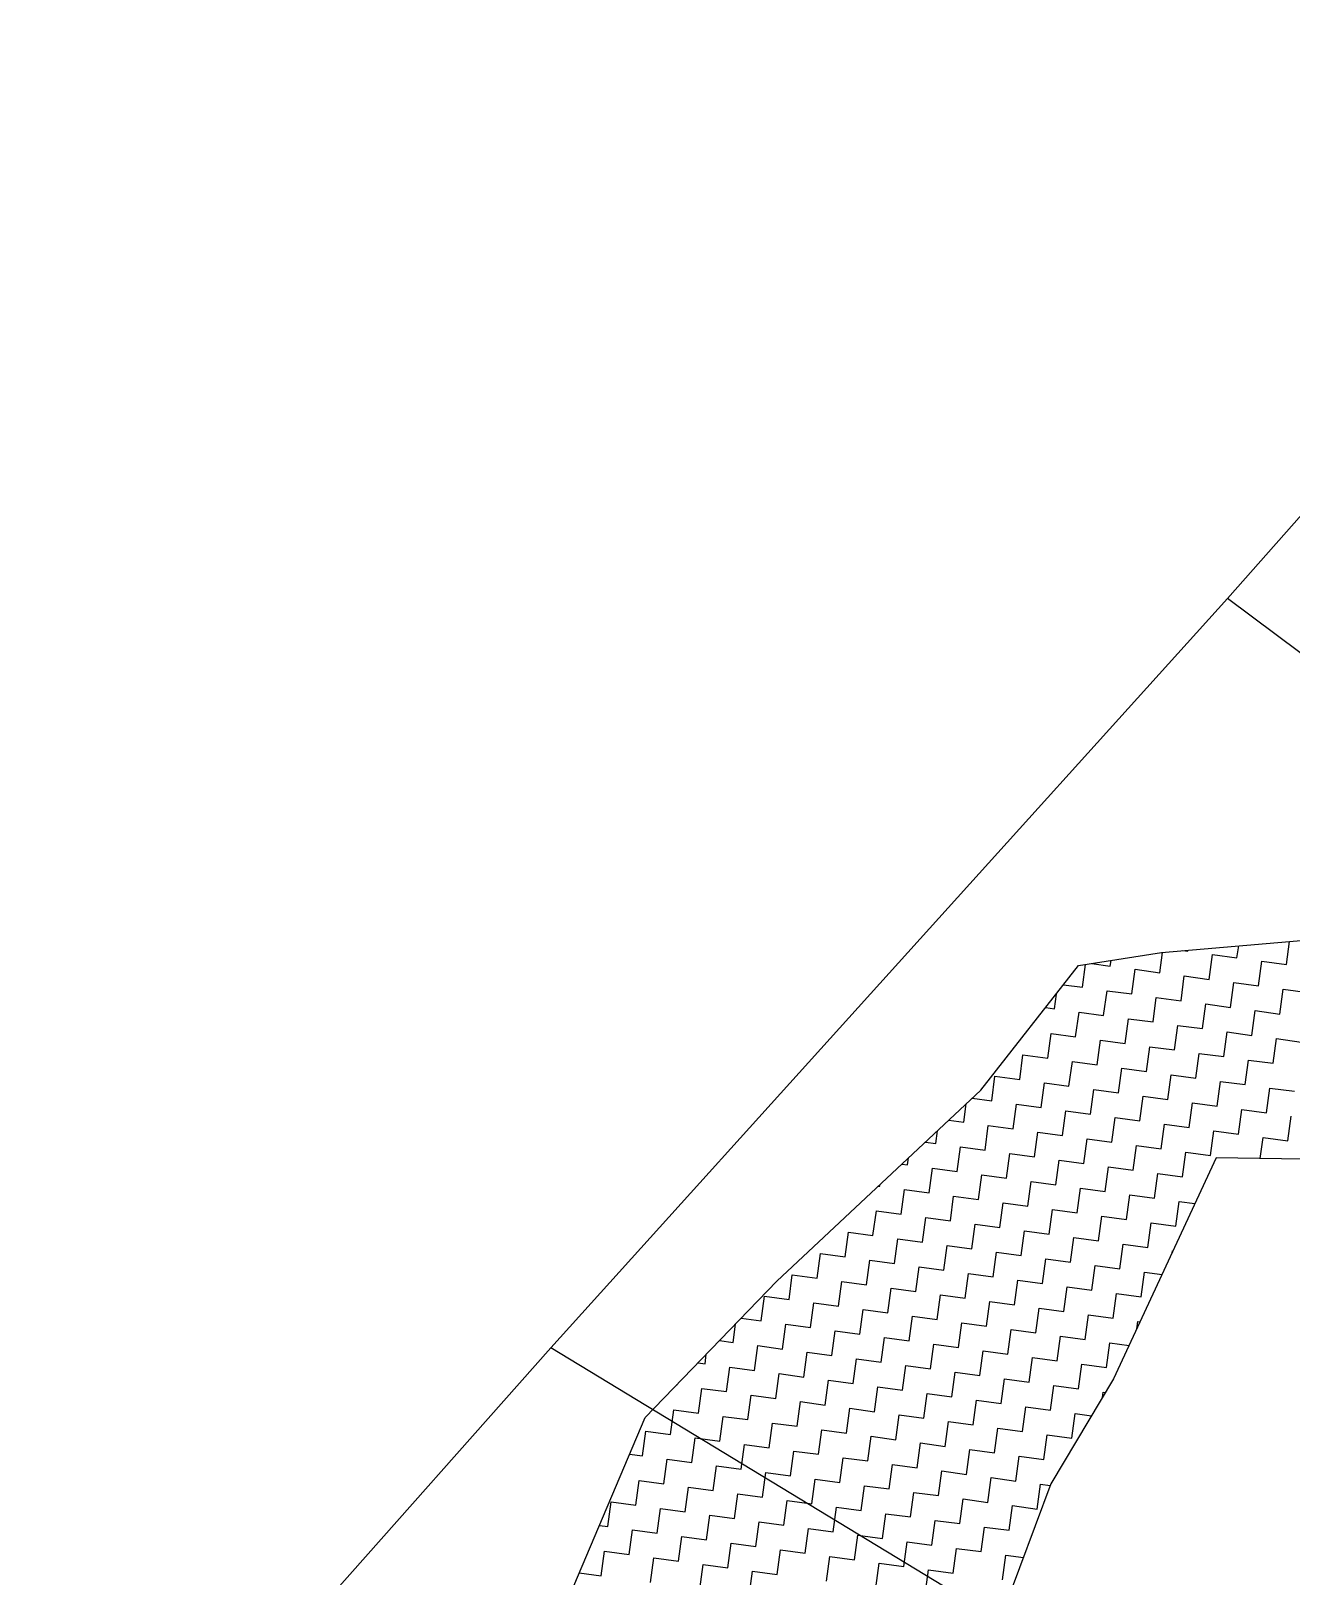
# Model space of a CAD drawing. Header units: metres. Extents: x 291974 to 293244, y 2020596 to 2023640.
# Drawn here: x 292166.8 to 292293.3, y 2021827.1 to 2021982.2 of the extents above; entities that cross this region are included whole.
import ezdxf

# ---------------------------------------------------------------- set-up
doc = ezdxf.new("R2010")
doc.units = ezdxf.units.M
doc.header["$MEASUREMENT"] = 0
for name, color, linetype in [('POLY_HATCH', 12, 'Continuous'), ('POLY_PARCEL', 6, 'Continuous'), ('V_BOUND_LINE', 7, 'Continuous')]:
    doc.layers.add(name, color=color, linetype=linetype)

msp = doc.modelspace()

# ---------------------------------------------------------------- linework, layer by layer
at = {"layer": 'POLY_HATCH'}
for p, q in [((292280.27, 2021889.66), (292295.08, 2021890.92)), ((292271.96, 2021888.34), (292280.27, 2021889.66)), ((292262.14, 2021875.85), (292271.96, 2021888.34)), ((292241.66, 2021856.66), (292262.14, 2021875.85)), ((292285.78, 2021869.05), (292275.47, 2021846.86)), ((292306.08, 2021868.75), (292285.78, 2021869.05)), ((292228.43, 2021842.99), (292241.66, 2021856.66)), ((292275.47, 2021846.86), (292269.17, 2021836.33)), ((292221.27, 2021826.08), (292228.43, 2021842.99)), ((292269.17, 2021836.33), (292260.24, 2021812.34))]:
    msp.add_line(p, q, dxfattribs=at)
at = {"layer": 'POLY_HATCH', "linetype": 'Continuous'}
for p, q in [((292292.82, 2021888.44), (292293.13, 2021890.75)), ((292275.14, 2021888.3), (292275.22, 2021888.86)), ((292280.1, 2021887.63), (292280.37, 2021889.67)), ((292282.42, 2021889.84), (292282.91, 2021889.78)), ((292282.91, 2021889.78), (292282.92, 2021889.88)), ((292285.05, 2021886.96), (292285.39, 2021889.44)), ((292285.39, 2021889.44), (292287.86, 2021889.11)), ((292287.86, 2021889.11), (292288.03, 2021890.32)), ((292290.01, 2021886.3), (292290.34, 2021888.77)), ((292290.34, 2021888.77), (292292.82, 2021888.44)), ((292272.33, 2021886.16), (292272.64, 2021888.45)), ((292273.28, 2021888.55), (292275.14, 2021888.3)), ((292277.29, 2021885.49), (292277.62, 2021887.97)), ((292277.62, 2021887.97), (292280.1, 2021887.63)), ((292282.24, 2021884.82), (292282.57, 2021887.3)), ((292282.57, 2021887.3), (292285.05, 2021886.96)), ((292270.45, 2021886.41), (292272.33, 2021886.16)), ((292274.47, 2021883.34), (292274.81, 2021885.82)), ((292274.81, 2021885.82), (292277.29, 2021885.49)), ((292287.2, 2021884.15), (292287.53, 2021886.63)), ((292287.53, 2021886.63), (292290.01, 2021886.3)), ((292292.15, 2021883.48), (292292.49, 2021885.96)), ((292292.49, 2021885.96), (292294.96, 2021885.63)), ((292268.65, 2021884.13), (292269.52, 2021884.01)), ((292269.52, 2021884.01), (292269.72, 2021885.48)), ((292279.43, 2021882.68), (292279.76, 2021885.15)), ((292279.76, 2021885.15), (292282.24, 2021884.82)), ((292284.38, 2021882.01), (292284.72, 2021884.49)), ((292284.72, 2021884.49), (292287.2, 2021884.15)), ((292271.66, 2021881.2), (292272, 2021883.68)), ((292272, 2021883.68), (292274.47, 2021883.34)), ((292276.62, 2021880.53), (292276.95, 2021883.01)), ((292276.95, 2021883.01), (292279.43, 2021882.68)), ((292289.34, 2021881.34), (292289.67, 2021883.82)), ((292289.67, 2021883.82), (292292.15, 2021883.48)), ((292268.85, 2021879.06), (292269.19, 2021881.54)), ((292269.19, 2021881.54), (292271.66, 2021881.2)), ((292281.57, 2021879.87), (292281.91, 2021882.34)), ((292281.91, 2021882.34), (292284.38, 2021882.01)), ((292286.53, 2021879.2), (292286.86, 2021881.68)), ((292286.86, 2021881.68), (292289.34, 2021881.34)), ((292273.81, 2021878.39), (292274.14, 2021880.87)), ((292274.14, 2021880.87), (292276.62, 2021880.53)), ((292278.76, 2021877.72), (292279.1, 2021880.2)), ((292279.1, 2021880.2), (292281.57, 2021879.87)), ((292283.72, 2021877.05), (292284.05, 2021879.53)), ((292284.05, 2021879.53), (292286.53, 2021879.2)), ((292291.48, 2021878.53), (292291.82, 2021881.01)), ((292291.82, 2021881.01), (292294.29, 2021880.67)), ((292266.04, 2021876.91), (292266.37, 2021879.39)), ((292266.37, 2021879.39), (292268.85, 2021879.06)), ((292270.99, 2021876.25), (292271.33, 2021878.72)), ((292271.33, 2021878.72), (292273.81, 2021878.39)), ((292275.95, 2021875.58), (292276.28, 2021878.06)), ((292276.28, 2021878.06), (292278.76, 2021877.72)), ((292288.67, 2021876.39), (292289.01, 2021878.86)), ((292289.01, 2021878.86), (292291.48, 2021878.53)), ((292263.23, 2021874.77), (292263.56, 2021877.25)), ((292263.56, 2021877.25), (292266.04, 2021876.91)), ((292268.18, 2021874.1), (292268.52, 2021876.58)), ((292268.52, 2021876.58), (292270.99, 2021876.25)), ((292280.91, 2021874.91), (292281.24, 2021877.39)), ((292281.24, 2021877.39), (292283.72, 2021877.05)), ((292285.86, 2021874.24), (292286.19, 2021876.72)), ((292286.19, 2021876.72), (292288.67, 2021876.39)), ((292261.28, 2021875.03), (292263.23, 2021874.77)), ((292273.14, 2021873.43), (292273.47, 2021875.91)), ((292273.47, 2021875.91), (292275.95, 2021875.58)), ((292278.09, 2021872.77), (292278.43, 2021875.24)), ((292278.43, 2021875.24), (292280.91, 2021874.91)), ((292290.82, 2021873.57), (292291.15, 2021876.05)), ((292291.15, 2021876.05), (292293.63, 2021875.72)), ((292260.42, 2021872.63), (292260.66, 2021874.46)), ((292265.37, 2021871.96), (292265.71, 2021874.44)), ((292265.71, 2021874.44), (292268.18, 2021874.1)), ((292270.33, 2021871.29), (292270.66, 2021873.77)), ((292270.66, 2021873.77), (292273.14, 2021873.43)), ((292283.05, 2021872.1), (292283.38, 2021874.58)), ((292283.38, 2021874.58), (292285.86, 2021874.24)), ((292288, 2021871.43), (292288.34, 2021873.91)), ((292288.34, 2021873.91), (292290.82, 2021873.57)), ((292257.61, 2021870.48), (292257.78, 2021871.75)), ((292258.92, 2021872.83), (292260.42, 2021872.63)), ((292262.56, 2021869.82), (292262.89, 2021872.29)), ((292262.89, 2021872.29), (292265.37, 2021871.96)), ((292275.28, 2021870.62), (292275.62, 2021873.1)), ((292275.62, 2021873.1), (292278.09, 2021872.77)), ((292280.24, 2021869.96), (292280.57, 2021872.43)), ((292280.57, 2021872.43), (292283.05, 2021872.1)), ((292285.19, 2021869.29), (292285.53, 2021871.76)), ((292285.53, 2021871.76), (292288, 2021871.43)), ((292292.96, 2021870.76), (292293.29, 2021873.24)), ((292256.57, 2021870.62), (292257.61, 2021870.48)), ((292267.52, 2021869.15), (292267.85, 2021871.62)), ((292267.85, 2021871.62), (292270.33, 2021871.29)), ((292272.47, 2021868.48), (292272.8, 2021870.96)), ((292272.8, 2021870.96), (292275.28, 2021870.62)), ((292277.43, 2021867.81), (292277.76, 2021870.29)), ((292277.76, 2021870.29), (292280.24, 2021869.96)), ((292290.2, 2021868.98), (292290.48, 2021871.1)), ((292290.48, 2021871.1), (292292.96, 2021870.76)), ((292254.79, 2021868.34), (292254.89, 2021869.05)), ((292259.75, 2021867.67), (292260.08, 2021870.15)), ((292260.08, 2021870.15), (292262.56, 2021869.82)), ((292264.7, 2021867), (292265.04, 2021869.48)), ((292265.04, 2021869.48), (292267.52, 2021869.15)), ((292269.66, 2021866.34), (292269.99, 2021868.81)), ((292269.99, 2021868.81), (292272.47, 2021868.48)), ((292282.38, 2021867.14), (292282.71, 2021869.62)), ((292282.71, 2021869.62), (292285.19, 2021869.29)), ((292254.22, 2021868.42), (292254.79, 2021868.34)), ((292256.94, 2021865.53), (292257.27, 2021868.01)), ((292257.27, 2021868.01), (292259.75, 2021867.67)), ((292261.89, 2021864.86), (292262.23, 2021867.34)), ((292262.23, 2021867.34), (292264.7, 2021867)), ((292274.61, 2021865.67), (292274.95, 2021868.15)), ((292274.95, 2021868.15), (292277.43, 2021867.81)), ((292279.57, 2021865), (292279.9, 2021867.48)), ((292279.9, 2021867.48), (292282.38, 2021867.14)), ((292251.86, 2021866.21), (292251.98, 2021866.2)), ((292251.98, 2021866.2), (292252, 2021866.34)), ((292254.13, 2021863.38), (292254.46, 2021865.86)), ((292254.46, 2021865.86), (292256.94, 2021865.53)), ((292266.85, 2021864.19), (292267.18, 2021866.67)), ((292267.18, 2021866.67), (292269.66, 2021866.34)), ((292271.8, 2021863.52), (292272.14, 2021866)), ((292272.14, 2021866), (292274.61, 2021865.67)), ((292259.08, 2021862.72), (292259.41, 2021865.19)), ((292259.41, 2021865.19), (292261.89, 2021864.86)), ((292264.04, 2021862.05), (292264.37, 2021864.53)), ((292264.37, 2021864.53), (292266.85, 2021864.19)), ((292276.76, 2021862.86), (292277.09, 2021865.33)), ((292277.09, 2021865.33), (292279.57, 2021865)), ((292281.71, 2021862.19), (292282.05, 2021864.67)), ((292282.05, 2021864.67), (292283.64, 2021864.45)), ((292251.31, 2021861.24), (292251.65, 2021863.72)), ((292251.65, 2021863.72), (292254.13, 2021863.38)), ((292256.27, 2021860.57), (292256.6, 2021863.05)), ((292256.6, 2021863.05), (292259.08, 2021862.72)), ((292268.99, 2021861.38), (292269.33, 2021863.86)), ((292269.33, 2021863.86), (292271.8, 2021863.52)), ((292273.95, 2021860.71), (292274.28, 2021863.19)), ((292274.28, 2021863.19), (292276.76, 2021862.86)), ((292278.9, 2021860.04), (292279.24, 2021862.52)), ((292279.24, 2021862.52), (292281.71, 2021862.19)), ((292248.5, 2021859.1), (292248.84, 2021861.57)), ((292248.84, 2021861.57), (292251.31, 2021861.24)), ((292253.46, 2021858.43), (292253.79, 2021860.91)), ((292253.79, 2021860.91), (292256.27, 2021860.57)), ((292261.22, 2021859.9), (292261.56, 2021862.38)), ((292261.56, 2021862.38), (292264.04, 2021862.05)), ((292266.18, 2021859.24), (292266.51, 2021861.71)), ((292266.51, 2021861.71), (292268.99, 2021861.38)), ((292271.13, 2021858.57), (292271.47, 2021861.05)), ((292271.47, 2021861.05), (292273.95, 2021860.71)), ((292245.69, 2021856.95), (292246.03, 2021859.43)), ((292246.03, 2021859.43), (292248.5, 2021859.1)), ((292258.41, 2021857.76), (292258.75, 2021860.24)), ((292258.75, 2021860.24), (292261.22, 2021859.9)), ((292263.37, 2021857.09), (292263.7, 2021859.57)), ((292263.7, 2021859.57), (292266.18, 2021859.24)), ((292276.09, 2021857.9), (292276.42, 2021860.38)), ((292276.42, 2021860.38), (292278.9, 2021860.04)), ((292281.35, 2021859.52), (292281.38, 2021859.71)), ((292281.38, 2021859.71), (292281.44, 2021859.7)), ((292250.65, 2021856.29), (292250.98, 2021858.76)), ((292250.98, 2021858.76), (292253.46, 2021858.43)), ((292255.6, 2021855.62), (292255.94, 2021858.1)), ((292255.94, 2021858.1), (292258.41, 2021857.76)), ((292268.32, 2021856.43), (292268.66, 2021858.9)), ((292268.66, 2021858.9), (292271.13, 2021858.57)), ((292273.28, 2021855.76), (292273.61, 2021858.24)), ((292273.61, 2021858.24), (292276.09, 2021857.9)), ((292242.88, 2021854.81), (292243.21, 2021857.29)), ((292243.21, 2021857.29), (292245.69, 2021856.95)), ((292247.83, 2021854.14), (292248.17, 2021856.62)), ((292248.17, 2021856.62), (292250.65, 2021856.29)), ((292260.56, 2021854.95), (292260.89, 2021857.43)), ((292260.89, 2021857.43), (292263.37, 2021857.09)), ((292265.51, 2021854.28), (292265.85, 2021856.76)), ((292265.85, 2021856.76), (292268.32, 2021856.43)), ((292278.23, 2021855.09), (292278.57, 2021857.57)), ((292278.57, 2021857.57), (292280.33, 2021857.33)), ((292240.07, 2021852.67), (292240.4, 2021855.14)), ((292240.4, 2021855.14), (292242.88, 2021854.81)), ((292252.79, 2021853.47), (292253.12, 2021855.95)), ((292253.12, 2021855.95), (292255.6, 2021855.62)), ((292257.75, 2021852.81), (292258.08, 2021855.28)), ((292258.08, 2021855.28), (292260.56, 2021854.95)), ((292270.47, 2021853.61), (292270.8, 2021856.09)), ((292270.8, 2021856.09), (292273.28, 2021855.76)), ((292275.42, 2021852.95), (292275.76, 2021855.42)), ((292275.76, 2021855.42), (292278.23, 2021855.09)), ((292245.02, 2021852), (292245.36, 2021854.48)), ((292245.36, 2021854.48), (292247.83, 2021854.14)), ((292249.98, 2021851.33), (292250.31, 2021853.81)), ((292250.31, 2021853.81), (292252.79, 2021853.47)), ((292254.93, 2021850.66), (292255.27, 2021853.14)), ((292255.27, 2021853.14), (292257.75, 2021852.81)), ((292262.7, 2021852.14), (292263.03, 2021854.62)), ((292263.03, 2021854.62), (292265.51, 2021854.28)), ((292267.66, 2021851.47), (292267.99, 2021853.95)), ((292267.99, 2021853.95), (292270.47, 2021853.61)), ((292272.61, 2021850.8), (292272.94, 2021853.28)), ((292272.94, 2021853.28), (292275.42, 2021852.95)), ((292237.26, 2021850.52), (292237.5, 2021852.36)), ((292238.06, 2021852.94), (292240.07, 2021852.67)), ((292242.21, 2021849.85), (292242.55, 2021852.33)), ((292242.55, 2021852.33), (292245.02, 2021852)), ((292247.17, 2021849.19), (292247.5, 2021851.66)), ((292247.5, 2021851.66), (292249.98, 2021851.33)), ((292259.89, 2021849.99), (292260.22, 2021852.47)), ((292260.22, 2021852.47), (292262.7, 2021852.14)), ((292264.84, 2021849.33), (292265.18, 2021851.8)), ((292265.18, 2021851.8), (292267.66, 2021851.47)), ((292277.8, 2021851.88), (292277.9, 2021852.61)), ((292277.9, 2021852.61), (292278.13, 2021852.58)), ((292235.9, 2021850.71), (292237.26, 2021850.52)), ((292239.4, 2021847.71), (292239.73, 2021850.19)), ((292239.73, 2021850.19), (292242.21, 2021849.85)), ((292252.12, 2021848.52), (292252.46, 2021851)), ((292252.46, 2021851), (292254.93, 2021850.66)), ((292257.08, 2021847.85), (292257.41, 2021850.33)), ((292257.41, 2021850.33), (292259.89, 2021849.99)), ((292269.8, 2021848.66), (292270.13, 2021851.14)), ((292270.13, 2021851.14), (292272.61, 2021850.8)), ((292274.75, 2021847.99), (292275.09, 2021850.47)), ((292275.09, 2021850.47), (292277.02, 2021850.21)), ((292233.74, 2021848.47), (292234.45, 2021848.38)), ((292234.45, 2021848.38), (292234.57, 2021849.34)), ((292244.36, 2021847.04), (292244.69, 2021849.52)), ((292244.69, 2021849.52), (292247.17, 2021849.19)), ((292249.31, 2021846.38), (292249.64, 2021848.85)), ((292249.64, 2021848.85), (292252.12, 2021848.52)), ((292262.03, 2021847.18), (292262.37, 2021849.66)), ((292262.37, 2021849.66), (292264.84, 2021849.33)), ((292266.99, 2021846.52), (292267.32, 2021848.99)), ((292267.32, 2021848.99), (292269.8, 2021848.66)), ((292236.59, 2021845.57), (292236.92, 2021848.04)), ((292236.92, 2021848.04), (292239.4, 2021847.71)), ((292241.54, 2021844.9), (292241.88, 2021847.38)), ((292241.88, 2021847.38), (292244.36, 2021847.04)), ((292254.27, 2021845.71), (292254.6, 2021848.18)), ((292254.6, 2021848.18), (292257.08, 2021847.85)), ((292259.22, 2021845.04), (292259.55, 2021847.52)), ((292259.55, 2021847.52), (292262.03, 2021847.18)), ((292271.94, 2021845.85), (292272.28, 2021848.32)), ((292272.28, 2021848.32), (292274.75, 2021847.99)), ((292231.58, 2021846.24), (292231.63, 2021846.24)), ((292231.63, 2021846.24), (292231.64, 2021846.31)), ((292233.78, 2021843.42), (292234.11, 2021845.9)), ((292234.11, 2021845.9), (292236.59, 2021845.57)), ((292246.5, 2021844.23), (292246.83, 2021846.71)), ((292246.83, 2021846.71), (292249.31, 2021846.38)), ((292251.45, 2021843.56), (292251.79, 2021846.04)), ((292251.79, 2021846.04), (292254.27, 2021845.71)), ((292256.41, 2021842.9), (292256.74, 2021845.37)), ((292256.74, 2021845.37), (292259.22, 2021845.04)), ((292264.18, 2021844.37), (292264.51, 2021846.85)), ((292264.51, 2021846.85), (292266.99, 2021846.52)), ((292269.13, 2021843.7), (292269.47, 2021846.18)), ((292269.47, 2021846.18), (292271.94, 2021845.85)), ((292274.35, 2021844.99), (292274.42, 2021845.51)), ((292274.42, 2021845.51), (292274.64, 2021845.48)), ((292238.73, 2021842.76), (292239.07, 2021845.23)), ((292239.07, 2021845.23), (292241.54, 2021844.9)), ((292243.69, 2021842.09), (292244.02, 2021844.57)), ((292244.02, 2021844.57), (292246.5, 2021844.23)), ((292248.64, 2021841.42), (292248.98, 2021843.9)), ((292248.98, 2021843.9), (292251.45, 2021843.56)), ((292261.36, 2021842.23), (292261.7, 2021844.71)), ((292261.7, 2021844.71), (292264.18, 2021844.37)), ((292266.32, 2021841.56), (292266.65, 2021844.04)), ((292266.65, 2021844.04), (292269.13, 2021843.7)), ((292230.97, 2021841.28), (292231.3, 2021843.76)), ((292231.3, 2021843.76), (292233.78, 2021843.42)), ((292235.92, 2021840.61), (292236.25, 2021843.09)), ((292236.25, 2021843.09), (292238.73, 2021842.76)), ((292240.88, 2021839.94), (292241.21, 2021842.42)), ((292241.21, 2021842.42), (292243.69, 2021842.09)), ((292253.6, 2021840.75), (292253.93, 2021843.23)), ((292253.93, 2021843.23), (292256.41, 2021842.9)), ((292258.55, 2021840.08), (292258.89, 2021842.56)), ((292258.89, 2021842.56), (292261.36, 2021842.23)), ((292271.27, 2021840.89), (292271.61, 2021843.37)), ((292271.61, 2021843.37), (292273.25, 2021843.15)), ((292228.15, 2021839.14), (292228.49, 2021841.61)), ((292228.49, 2021841.61), (292230.97, 2021841.28)), ((292233.11, 2021838.47), (292233.44, 2021840.95)), ((292233.44, 2021840.95), (292235.92, 2021840.61)), ((292245.83, 2021839.28), (292246.17, 2021841.75)), ((292246.17, 2021841.75), (292248.64, 2021841.42)), ((292250.79, 2021838.61), (292251.12, 2021841.09)), ((292251.12, 2021841.09), (292253.6, 2021840.75)), ((292263.51, 2021839.42), (292263.84, 2021841.89)), ((292263.84, 2021841.89), (292266.32, 2021841.56)), ((292268.46, 2021838.75), (292268.8, 2021841.23)), ((292268.8, 2021841.23), (292271.27, 2021840.89)), ((292226.87, 2021839.31), (292228.15, 2021839.14)), ((292238.06, 2021837.8), (292238.4, 2021840.28)), ((292238.4, 2021840.28), (292240.88, 2021839.94)), ((292243.02, 2021837.13), (292243.35, 2021839.61)), ((292243.35, 2021839.61), (292245.83, 2021839.28)), ((292255.74, 2021837.94), (292256.08, 2021840.42)), ((292256.08, 2021840.42), (292258.55, 2021840.08)), ((292260.7, 2021837.27), (292261.03, 2021839.75)), ((292261.03, 2021839.75), (292263.51, 2021839.42)), ((292230.3, 2021836.32), (292230.63, 2021838.8)), ((292230.63, 2021838.8), (292233.11, 2021838.47)), ((292235.25, 2021835.66), (292235.59, 2021838.13)), ((292235.59, 2021838.13), (292238.06, 2021837.8)), ((292247.97, 2021836.46), (292248.31, 2021838.94)), ((292248.31, 2021838.94), (292250.79, 2021838.61)), ((292252.93, 2021835.8), (292253.26, 2021838.27)), ((292253.26, 2021838.27), (292255.74, 2021837.94)), ((292257.89, 2021835.13), (292258.22, 2021837.61)), ((292258.22, 2021837.61), (292260.7, 2021837.27)), ((292265.65, 2021836.6), (292265.99, 2021839.08)), ((292265.99, 2021839.08), (292268.46, 2021838.75)), ((292227.49, 2021834.18), (292227.82, 2021836.66)), ((292227.82, 2021836.66), (292230.3, 2021836.32)), ((292240.21, 2021834.99), (292240.54, 2021837.47)), ((292240.54, 2021837.47), (292243.02, 2021837.13)), ((292245.16, 2021834.32), (292245.5, 2021836.8)), ((292245.5, 2021836.8), (292247.97, 2021836.46)), ((292250.12, 2021833.65), (292250.45, 2021836.13)), ((292250.45, 2021836.13), (292252.93, 2021835.8)), ((292262.84, 2021834.46), (292263.17, 2021836.94)), ((292263.17, 2021836.94), (292265.65, 2021836.6)), ((292267.8, 2021833.79), (292268.13, 2021836.27)), ((292268.13, 2021836.27), (292269.1, 2021836.14)), ((292224.67, 2021832.04), (292225.01, 2021834.52)), ((292225.01, 2021834.52), (292227.49, 2021834.18)), ((292232.44, 2021833.51), (292232.78, 2021835.99)), ((292232.78, 2021835.99), (292235.25, 2021835.66)), ((292237.4, 2021832.85), (292237.73, 2021835.32)), ((292237.73, 2021835.32), (292240.21, 2021834.99)), ((292242.35, 2021832.18), (292242.69, 2021834.66)), ((292242.69, 2021834.66), (292245.16, 2021834.32)), ((292255.07, 2021832.99), (292255.41, 2021835.46)), ((292255.41, 2021835.46), (292257.89, 2021835.13)), ((292260.03, 2021832.32), (292260.36, 2021834.8)), ((292260.36, 2021834.8), (292262.84, 2021834.46)), ((292229.63, 2021831.37), (292229.96, 2021833.85)), ((292229.96, 2021833.85), (292232.44, 2021833.51)), ((292234.59, 2021830.7), (292234.92, 2021833.18)), ((292234.92, 2021833.18), (292237.4, 2021832.85)), ((292247.31, 2021831.51), (292247.64, 2021833.99)), ((292247.64, 2021833.99), (292250.12, 2021833.65)), ((292252.26, 2021830.84), (292252.6, 2021833.32)), ((292252.6, 2021833.32), (292255.07, 2021832.99)), ((292264.98, 2021831.65), (292265.32, 2021834.13)), ((292265.32, 2021834.13), (292267.8, 2021833.79)), ((292223.84, 2021832.15), (292224.67, 2021832.04)), ((292226.82, 2021829.23), (292227.15, 2021831.7)), ((292227.15, 2021831.7), (292229.63, 2021831.37)), ((292239.54, 2021830.03), (292239.87, 2021832.51)), ((292239.87, 2021832.51), (292242.35, 2021832.18)), ((292244.5, 2021829.37), (292244.83, 2021831.84)), ((292244.83, 2021831.84), (292247.31, 2021831.51)), ((292257.22, 2021830.17), (292257.55, 2021832.65)), ((292257.55, 2021832.65), (292260.03, 2021832.32)), ((292262.17, 2021829.51), (292262.51, 2021831.98)), ((292262.51, 2021831.98), (292264.98, 2021831.65)), ((292231.77, 2021828.56), (292232.11, 2021831.04)), ((292232.11, 2021831.04), (292234.59, 2021830.7)), ((292236.73, 2021827.89), (292237.06, 2021830.37)), ((292237.06, 2021830.37), (292239.54, 2021830.03)), ((292249.45, 2021828.7), (292249.78, 2021831.18)), ((292249.78, 2021831.18), (292252.26, 2021830.84)), ((292254.41, 2021828.03), (292254.74, 2021830.51)), ((292254.74, 2021830.51), (292257.22, 2021830.17)), ((292259.36, 2021827.36), (292259.69, 2021829.84)), ((292259.69, 2021829.84), (292262.17, 2021829.51)), ((292224.01, 2021827.08), (292224.34, 2021829.56)), ((292224.34, 2021829.56), (292226.82, 2021829.23)), ((292228.96, 2021826.41), (292229.3, 2021828.89)), ((292229.3, 2021828.89), (292231.77, 2021828.56)), ((292241.68, 2021827.22), (292242.02, 2021829.7)), ((292242.02, 2021829.7), (292244.5, 2021829.37)), ((292246.64, 2021826.55), (292246.97, 2021829.03)), ((292246.97, 2021829.03), (292249.45, 2021828.7)), ((292251.59, 2021825.89), (292251.93, 2021828.36)), ((292251.93, 2021828.36), (292254.41, 2021828.03)), ((292264.32, 2021826.69), (292264.65, 2021829.17)), ((292264.65, 2021829.17), (292266.42, 2021828.93)), ((292221.82, 2021827.38), (292224.01, 2021827.08)), ((292233.92, 2021825.75), (292234.25, 2021828.22)), ((292234.25, 2021828.22), (292236.73, 2021827.89)), ((292238.87, 2021825.08), (292239.21, 2021827.56)), ((292239.21, 2021827.56), (292241.68, 2021827.22)), ((292256.55, 2021825.22), (292256.88, 2021827.7)), ((292256.88, 2021827.7), (292259.36, 2021827.36))]:
    msp.add_line(p, q, dxfattribs=at)
at = {"layer": 'POLY_PARCEL'}
for p, q in [((292326.83, 2021895.3), (292286.92, 2021925.2)), ((292304.93, 2021797.85), (292218.95, 2021849.97))]:
    msp.add_line(p, q, dxfattribs=at)
at = {"layer": 'V_BOUND_LINE'}
for p, q in [((292286.92, 2021925.2), (292337.21, 2021982.17)), ((292218.95, 2021849.97), (292286.92, 2021925.2)), ((292166.75, 2021791.16), (292218.95, 2021849.97))]:
    msp.add_line(p, q, dxfattribs=at)

doc.saveas('drawing.dxf')
